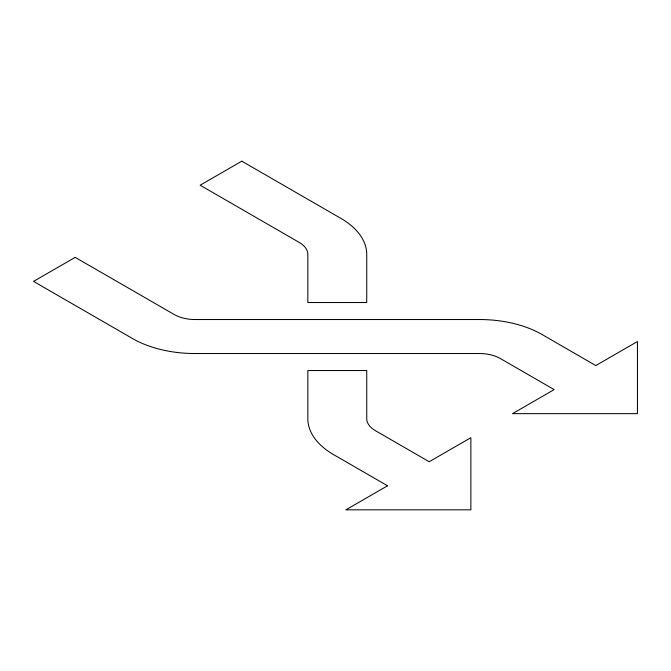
<?xml version="1.0" encoding="UTF-8"?>
<svg xmlns="http://www.w3.org/2000/svg" width="671" height="671" viewBox="0 0 671 671"><rect width="100%" height="100%" fill="white"/><g stroke="black" fill="none" stroke-linecap="round" stroke-linejoin="round"><path stroke-width="1.01" d="M75.202 257.354L33.55 281.401L132.615 338.595A88.346 51.004 0 0 0 195.093 353.533L479.48 353.533A29.449 17.001 0 0 1 500.306 358.515L554.154 389.599L512.501 413.646L637.45 413.646L637.45 341.514L595.798 365.561L541.958 334.468A88.346 51.004 0 0 0 479.48 319.53L195.093 319.53A29.449 17.001 0 0 1 174.267 314.548L75.202 257.354M241.795 161.174L200.143 185.213L299.207 242.416A29.449 17.001 0 0 1 307.838 254.435L307.838 302.529L366.735 302.529L366.735 254.435A88.346 51.004 0 0 0 340.86 218.369L241.795 161.174M387.561 485.787L345.909 509.826L470.857 509.826L470.857 437.693L429.205 461.74L375.366 430.648A29.449 17.001 0 0 1 366.735 418.629L366.735 370.535L307.838 370.535L307.838 418.629A88.346 51.004 0 0 0 333.713 454.695L387.561 485.787"/></g></svg>
